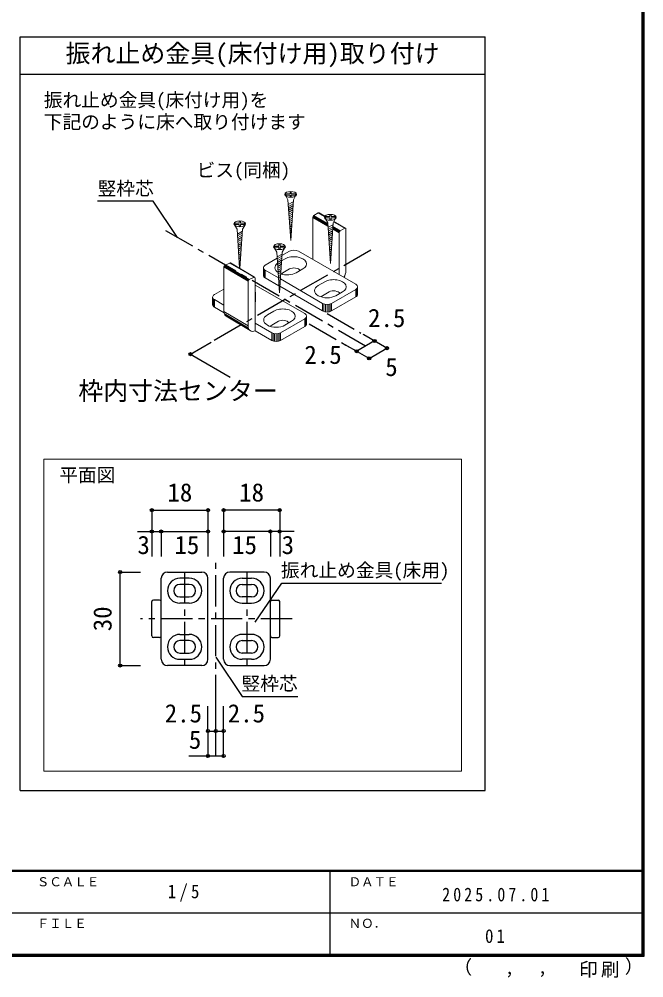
# Model space of a CAD drawing. Units: millimetres, scale not verified, with parts at other scales. Extents: x -973 to 977, y -718 to 696.
# Drawn here: x 476 to 977, y -718 to 51 of the extents above; entities that cross this region are included whole.
import ezdxf
from ezdxf.enums import TextEntityAlignment as Align

# ---------------------------------------------------------------- set-up
doc = ezdxf.new("R2010")
doc.units = ezdxf.units.MM
doc.header["$LTSCALE"] = 5
doc.header["$PDMODE"] = 32
doc.header["$PDSIZE"] = 2.5
doc.linetypes.add('CHAIN1', pattern=[8, 5, -1, 1, -1])
doc.layers.add('0-7_金物', color=7, linetype='Continuous', lineweight=18)
for name, color, linetype in [('0-A_文字', 3, 'Continuous'), ('0-B_寸法', 7, 'Continuous'), ('1-4_枠', 4, 'CHAIN1'), ('1-7_金物', 7, 'Continuous'), ('1-A_文字', 7, 'Continuous'), ('1-B_寸法', 7, 'Continuous'), ('F-1_枠', 6, 'Continuous'), ('F-A_文字', 7, 'Continuous')]:
    doc.layers.add(name, color=color, linetype=linetype)
doc.styles.add('ＭＳ ゴシック', font='')
doc.styles.get('ＭＳ ゴシック').set_extended_font_data('MS Gothic')

msp = doc.modelspace()

# ---------------------------------------------------------------- linework, layer by layer
at = {"layer": '0-7_金物'}
for p, q in [((689.519, -90.957), (691.343, -94.116)), ((689.624, -89.185), (689.624, -90.219)), ((689.624, -89.185), (692.987, -89.185)), ((689.624, -90.219), (692.987, -90.219)), ((692.987, -87.669), (694.021, -87.669)), ((692.987, -89.185), (692.987, -87.669)), ((692.987, -91.735), (692.987, -90.219)), ((692.987, -91.735), (694.021, -91.735)), ((694.021, -89.185), (694.021, -87.669)), ((694.021, -89.185), (697.384, -89.185)), ((694.021, -90.219), (697.384, -90.219)), ((694.021, -91.735), (694.021, -90.219)), ((697.49, -90.957), (695.665, -94.116)), ((697.384, -90.219), (697.384, -89.185)), ((693.504, -126.735), (691.343, -94.116)), ((695.561, -95.691), (691.596, -97.935)), ((695.453, -97.319), (691.696, -99.446)), ((695.345, -98.947), (691.797, -100.956)), ((693.504, -126.735), (695.665, -94.116)), ((695.237, -100.575), (691.897, -102.466)), ((695.13, -102.203), (691.997, -103.977)), ((695.022, -103.831), (692.097, -105.487)), ((694.914, -105.46), (692.197, -106.998)), ((694.806, -107.088), (692.297, -108.508)), ((723.273, -114.143), (711.441, -107.312)), ((723.247, -113.754), (711.624, -107.044)), ((723.223, -113.392), (711.837, -106.819)), ((715.601, -104.61), (712.066, -106.652)), ((723.203, -113.081), (712.066, -106.652)), ((720.724, -107.568), (715.601, -104.61)), ((720.816, -107.392), (715.83, -104.513)), ((720.884, -107.287), (716.043, -104.492)), ((720.909, -107.252), (716.226, -104.549)), ((721.444, -107.556), (721.444, -108.59)), ((721.444, -107.556), (724.807, -107.556)), ((724.807, -106.04), (725.841, -106.04)), ((724.807, -107.556), (724.807, -106.04)), ((725.841, -107.556), (725.841, -106.04)), ((725.841, -107.556), (729.204, -107.556)), ((729.204, -108.59), (729.204, -107.556)), ((648.708, -114.519), (650.533, -117.678)), ((648.814, -112.747), (652.177, -112.747)), ((648.814, -112.747), (648.814, -113.781)), ((648.814, -113.781), (652.177, -113.781)), ((652.177, -112.747), (652.177, -111.231)), ((652.177, -111.231), (653.21, -111.231)), ((652.177, -115.297), (652.177, -113.781)), ((653.21, -112.747), (653.21, -111.231)), ((653.21, -112.747), (656.573, -112.747)), ((656.679, -114.519), (654.854, -117.678)), ((656.573, -113.781), (656.573, -112.747)), ((694.698, -108.716), (692.397, -110.019)), ((694.59, -110.344), (692.497, -111.529)), ((694.482, -111.972), (692.597, -113.039)), ((694.375, -113.6), (692.697, -114.55)), ((694.267, -115.228), (692.797, -116.06)), ((711.182, -141.863), (711.182, -108.183)), ((723.343, -115.204), (711.182, -108.183)), ((723.323, -114.893), (711.212, -107.901)), ((723.299, -114.531), (711.3, -107.604)), ((721.339, -109.328), (723.163, -112.487)), ((721.444, -108.59), (724.807, -108.59)), ((725.324, -145.106), (723.163, -112.487)), ((727.381, -114.062), (723.416, -116.306)), ((724.807, -110.106), (724.807, -108.59)), ((724.807, -110.106), (725.841, -110.106)), ((725.324, -145.106), (727.485, -112.487)), ((725.841, -108.59), (729.204, -108.59)), ((725.841, -110.106), (725.841, -108.59)), ((729.309, -109.328), (727.485, -112.487)), ((736.815, -116.858), (727.925, -111.726)), ((737.043, -116.761), (728.024, -111.553)), ((737.257, -116.74), (728.087, -111.445)), ((737.44, -116.796), (728.108, -111.408)), ((652.606, -148.981), (650.533, -117.678)), ((654.75, -119.253), (650.786, -121.497)), ((654.642, -120.881), (650.886, -123.008)), ((654.534, -122.509), (650.986, -124.518)), ((652.177, -115.297), (653.21, -115.297)), ((652.774, -149.081), (654.854, -117.678)), ((694.159, -116.856), (692.897, -117.571)), ((694.051, -118.485), (692.997, -119.081)), ((693.943, -120.113), (693.097, -120.592)), ((693.835, -121.741), (693.197, -122.102)), ((727.273, -115.69), (723.516, -117.817)), ((727.165, -117.318), (723.616, -119.327)), ((727.057, -118.946), (723.716, -120.838)), ((726.949, -120.574), (723.816, -122.348)), ((726.841, -122.203), (723.917, -123.859)), ((732.395, -120.43), (727.159, -117.407)), ((732.425, -120.149), (727.178, -117.119)), ((732.514, -119.851), (727.2, -116.784)), ((732.654, -119.559), (727.224, -116.424)), ((732.837, -119.291), (727.248, -116.064)), ((733.05, -119.066), (727.27, -115.729)), ((733.279, -118.899), (727.289, -115.441)), ((732.395, -154.111), (732.395, -120.43)), ((736.815, -116.858), (733.279, -118.899)), ((737.699, -117.368), (737.699, -151.049)), ((654.427, -124.137), (651.086, -126.029)), ((654.319, -125.765), (651.186, -127.539)), ((654.211, -127.394), (651.286, -129.049)), ((654.103, -129.022), (651.386, -130.56)), ((653.995, -130.65), (651.486, -132.07)), ((683.996, -131.118), (683.996, -129.602)), ((683.996, -129.602), (685.03, -129.602)), ((685.03, -131.118), (685.03, -129.602)), ((693.727, -123.369), (693.297, -123.612)), ((726.734, -123.831), (724.017, -125.369)), ((726.626, -125.459), (724.117, -126.879)), ((726.518, -127.087), (724.217, -128.39)), ((726.41, -128.715), (724.317, -129.9)), ((726.302, -130.343), (724.417, -131.411)), ((653.887, -132.278), (651.586, -133.581)), ((653.779, -133.906), (651.686, -135.091)), ((653.672, -135.534), (651.786, -136.602)), ((653.564, -137.162), (651.886, -138.112)), ((680.528, -132.89), (682.352, -136.05)), ((680.633, -131.118), (683.996, -131.118)), ((680.633, -131.118), (680.633, -132.152)), ((680.633, -132.152), (683.996, -132.152)), ((684.513, -168.668), (682.352, -136.05)), ((686.57, -137.624), (682.605, -139.869)), ((683.996, -133.668), (683.996, -132.152)), ((683.996, -133.668), (685.03, -133.668)), ((684.513, -168.668), (686.674, -136.05)), ((685.03, -131.118), (688.393, -131.118)), ((686.494, -138.766), (692.62, -135.229)), ((688.498, -132.89), (686.674, -136.05)), ((688.393, -132.152), (688.393, -131.118)), ((745.653, -161.765), (699.692, -135.229)), ((726.194, -131.971), (724.517, -132.921)), ((726.086, -133.599), (724.617, -134.431)), ((725.979, -135.228), (724.717, -135.942)), ((725.871, -136.856), (724.817, -137.452)), ((640.996, -146.323), (644.827, -144.716)), ((664.11, -156.206), (644.827, -144.716)), ((664.358, -156.139), (645.075, -144.649)), ((664.589, -156.15), (645.305, -144.66)), ((664.787, -156.239), (645.504, -144.749)), ((653.456, -138.79), (651.986, -139.622)), ((653.348, -140.419), (652.086, -141.133)), ((653.24, -142.047), (652.186, -142.643)), ((653.132, -143.675), (652.286, -144.154)), ((653.024, -145.303), (652.387, -145.664)), ((673.175, -146.456), (682.678, -140.969)), ((686.462, -139.252), (682.705, -141.379)), ((686.354, -140.88), (682.805, -142.889)), ((686.246, -142.508), (682.906, -144.4)), ((686.138, -144.137), (683.006, -145.91)), ((686.031, -145.765), (683.106, -147.421)), ((689.085, -141.353), (686.213, -143.011)), ((725.763, -138.484), (724.917, -138.963)), ((725.655, -140.112), (725.017, -140.473)), ((725.547, -141.74), (725.117, -141.984)), ((659.323, -159.298), (640.039, -147.807)), ((640.039, -147.807), (640.039, -183.53)), ((659.355, -159.004), (640.072, -147.513)), ((659.451, -158.702), (640.167, -147.212)), ((659.603, -158.414), (640.319, -146.924)), ((659.801, -158.159), (640.518, -146.668)), ((660.032, -157.954), (640.749, -146.463)), ((660.28, -157.813), (640.996, -146.323)), ((652.916, -146.931), (652.487, -147.175)), ((671.711, -148.497), (671.711, -154.621)), ((671.881, -149.244), (671.881, -155.368)), ((672.38, -149.941), (672.38, -156.064)), ((673.175, -150.538), (673.175, -156.662)), ((683.715, -156.624), (673.175, -150.538)), ((685.923, -147.393), (683.206, -148.931)), ((685.815, -149.021), (683.306, -150.441)), ((685.707, -150.649), (683.406, -151.952)), ((685.599, -152.277), (683.506, -153.462)), ((692.62, -149.518), (687.317, -152.58)), ((703.227, -149.518), (697.924, -152.58)), ((659.323, -159.298), (659.323, -195.021)), ((660.28, -157.813), (664.11, -156.206)), ((665.068, -199.106), (665.068, -156.887)), ((684.137, -162.991), (673.175, -156.662)), ((685.491, -153.905), (683.606, -154.973)), ((685.383, -155.534), (683.706, -156.483)), ((685.276, -157.162), (683.806, -157.994)), ((685.168, -158.79), (683.906, -159.504)), ((685.06, -160.418), (684.006, -161.014)), ((719.137, -177.075), (685.252, -157.511)), ((715.601, -162.786), (720.905, -159.724)), ((632.364, -170.018), (640.039, -165.587)), ((704.843, -185.327), (665.068, -162.363)), ((665.345, -168.997), (665.345, -175.121)), ((684.952, -162.046), (684.106, -162.525)), ((684.844, -163.674), (684.206, -164.035)), ((684.736, -165.302), (684.306, -165.546)), ((719.137, -183.198), (684.862, -163.409)), ((724.44, -167.889), (719.137, -170.951)), ((745.653, -165.848), (726.208, -177.075)), ((729.744, -170.951), (735.047, -167.889)), ((745.653, -165.848), (745.653, -171.971)), ((746.448, -165.25), (746.448, -171.374)), ((746.948, -164.554), (746.948, -170.677)), ((747.118, -163.806), (747.118, -169.93)), ((630.9, -172.059), (630.9, -178.183)), ((631.07, -172.806), (631.07, -178.93)), ((631.57, -173.503), (631.57, -179.626)), ((640.039, -178.532), (632.364, -174.101)), ((632.364, -174.101), (632.364, -180.224)), ((745.653, -171.971), (726.208, -183.198)), ((640.143, -184.715), (632.364, -180.224)), ((659.323, -195.021), (640.039, -183.53)), ((674.791, -186.348), (680.094, -183.286)), ((719.137, -177.075), (719.137, -183.198)), ((720.172, -177.533), (720.172, -183.657)), ((721.378, -177.822), (721.378, -183.945)), ((722.672, -177.92), (722.672, -184.044)), ((723.967, -177.822), (723.967, -183.945)), ((725.172, -177.533), (725.172, -183.657)), ((726.208, -177.075), (726.208, -183.198)), ((659.518, -196.62), (640.235, -185.129)), ((660.092, -197.946), (640.809, -186.455)), ((661.005, -198.908), (641.722, -187.417)), ((683.629, -191.451), (678.326, -194.513)), ((704.843, -189.41), (685.397, -200.637)), ((688.933, -194.513), (694.236, -191.451)), ((704.843, -189.41), (704.843, -195.534)), ((705.637, -188.812), (705.637, -194.936)), ((706.137, -188.116), (706.137, -194.24)), ((706.307, -187.369), (706.307, -193.492)), ((678.326, -200.637), (665.068, -192.982)), ((678.326, -206.76), (665.068, -199.106)), ((704.843, -195.534), (685.397, -206.76)), ((678.326, -200.637), (678.326, -206.76)), ((679.362, -201.095), (679.362, -207.219)), ((680.568, -201.384), (680.568, -207.508)), ((681.862, -201.482), (681.862, -207.606)), ((683.156, -201.384), (683.156, -207.508)), ((684.362, -201.095), (684.362, -207.219)), ((685.397, -200.637), (685.397, -206.76)), ((495.517, -552.197), (495.517, -302.063)), ((830.376, -552.197), (495.517, -552.197))]:
    msp.add_line(p, q, dxfattribs=at)
for points in [[(653.21, -115.297), (653.21, -113.781), (656.573, -113.781)], [(685.03, -133.668), (685.03, -132.152), (688.393, -132.152)], [(495.517, -302.063), (830.376, -302.063), (830.376, -552.197)]]:
    msp.add_lwpolyline(points, dxfattribs=at)
for centre in [(693.504, -89.702), (725.324, -108.073), (652.693, -113.264), (684.513, -131.635)]:
    msp.add_ellipse(centre, major_axis=(4.71, 0), ratio=0.5, dxfattribs=at)
for centre, major_axis, ratio, start_param, end_param in [((712.066, -107.672), (0.625, 1.083), 0.57735, 0.7853982, 2.3561945), ((715.601, -105.631), (0.625, 1.083), 0.57735, 6.2831853, 7.0685835), ((733.279, -119.92), (0.625, 1.083), 0.57735, 0.7853982, 2.3561945), ((736.815, -117.879), (0.625, 1.083), 0.57735, 5.4977871, 7.0685835), ((696.156, -137.27), (-5, 0), 0.57735, 3.9269908, 5.4977871), ((644.827, -145.798), (0.64, 1.074), 0.663414, 6.2296055, 7.0150037), ((690.853, -148.497), (10, 0), 0.57735, 2.4831952, 3.8764508), ((696.156, -145.435), (10, 0), 0.57735, 5.4977871, 8.6393798), ((640.996, -147.405), (0.64, 1.074), 0.663414, 0.7318184, 2.3026147), ((676.711, -148.497), (-5, 0), 0.57735, 5.4977871, 7.0685835), ((690.853, -148.497), (10, 0), 0.57735, 4.1506266, 5.4977871), ((690.853, -154.621), (5, 0), 0.57735, 2.3561945, 2.7802255), ((696.156, -151.559), (5, 0), 0.57735, 0.2617994, 2.3561945), ((732.395, -154.111), (3.75, 6.495), 0.57735, 4.712389, 5.4977871), ((660.28, -158.896), (0.64, 1.074), 0.663414, 0.7318184, 2.3026147), ((664.11, -157.289), (0.64, 1.074), 0.663414, 5.4442074, 7.0150037), ((676.711, -154.621), (-5, 0), 0.57735, 6.2831853, 7.0685835), ((727.976, -163.806), (10, 0), 0.57735, 5.4977871, 8.6393798), ((655.345, -168.997), (10, 0), 0.57735, 6.047146, 6.5192246), ((722.672, -166.868), (10, 0), 0.57735, 2.3561945, 5.4977871), ((727.976, -169.93), (5, 0), 0.57735, 0.2617994, 2.3561945), ((742.118, -163.806), (-5, 0), 0.57735, 2.3561945, 3.9269908), ((635.9, -172.059), (-5, 0), 0.57735, 5.4977871, 7.0685835), ((655.345, -175.121), (10, 0), 0.57735, 6.047146, 6.5192246), ((722.672, -172.992), (5, 0), 0.57735, 2.3561945, 2.7802255), ((742.118, -169.93), (-5, 0), 0.57735, 2.3561945, 3.1415927), ((635.9, -178.183), (-5, 0), 0.57735, 6.2831853, 7.0685835), ((645.784, -181.12), (3.839, 6.443), 0.663414, 2.3026147, 3.0880129), ((687.165, -187.369), (10, 0), 0.57735, 5.4977871, 8.6393798), ((722.672, -175.033), (-5, 0), 0.57735, 0.7853982, 2.3561945), ((722.672, -181.157), (-5, 0), 0.57735, 0.7853982, 2.3561945), ((681.862, -190.431), (10, 0), 0.57735, 2.3561945, 5.4977871), ((687.165, -193.492), (5, 0), 0.57735, 0.2617994, 2.3561945), ((701.307, -187.369), (-5, 0), 0.57735, 2.3561945, 3.9269908), ((665.068, -192.611), (3.839, 6.443), 0.663414, 2.3026147, 3.873411), ((681.862, -196.554), (5, 0), 0.57735, 2.3561945, 2.7802255), ((701.307, -193.492), (-5, 0), 0.57735, 2.3561945, 3.1415927), ((681.862, -198.595), (-5, 0), 0.57735, 0.7853982, 2.3561945), ((681.862, -204.719), (-5, 0), 0.57735, 0.7853982, 2.3561945)]:
    msp.add_ellipse(centre, major_axis=major_axis, ratio=ratio, start_param=start_param, end_param=end_param, dxfattribs=at)
at = {"layer": '0-A_文字'}
for p, q in [((476.653, 36.633), (849.365, 36.633)), ((476.653, -567.5), (476.653, 36.633)), ((849.365, -567.5), (849.365, 36.633)), ((476.653, 6.633), (849.365, 6.633)), ((476.653, -567.5), (849.365, -567.5))]:
    msp.add_line(p, q, dxfattribs=at)
at = {"layer": '0-A_文字', "color": 4}
for p, q in [((583.135, -95.203), (538.731, -95.203)), ((602.819, -124.295), (583.135, -95.203)), ((665.104, -432.706), (686.328, -401.339)), ((686.328, -401.339), (814.316, -401.339)), ((633.489, -460.811), (654.713, -492.178)), ((654.713, -492.178), (699.118, -492.178))]:
    msp.add_line(p, q, dxfattribs=at)
at = {"layer": '0-B_寸法', "color": 4, "linetype": 'CHAIN1'}
for p, q in [((753.563, -211.327), (591.41, -117.708)), ((757.755, -134.366), (632.004, -206.968)), ((722.672, -185.24), (749.779, -200.889)), ((708.378, -193.492), (737.775, -210.465))]:
    msp.add_line(p, q, dxfattribs=at)
at = {"layer": '0-B_寸法', "color": 4}
for p, q in [((760.71, -207.2), (746.416, -215.453)), ((760.71, -207.2), (751.739, -202.021)), ((770.71, -212.974), (752.069, -202.212)), ((613.22, -217.813), (629.864, -208.204)), ((737.775, -210.465), (746.416, -215.453)), ((756.416, -221.227), (737.775, -210.465)), ((756.416, -221.227), (770.71, -212.974)), ((613.22, -217.813), (645.1, -236.219))]:
    msp.add_line(p, q, dxfattribs=at)
at = {"layer": '0-B_寸法'}
for p in [(760.71, -207.2), (746.416, -215.453), (770.71, -212.974), (613.22, -217.813), (756.416, -221.227)]:
    msp.add_point(p, dxfattribs=at)
at = {"layer": '1-4_枠'}
for p, q in [((633.447, -539.995), (633.447, -382.463)), ((608.447, -392.463), (608.447, -467.463)), ((658.447, -392.463), (658.447, -467.463)), ((694.697, -429.963), (572.993, -429.963))]:
    msp.add_line(p, q, dxfattribs=at)
at = {"layer": '1-7_金物'}
for p, q in [((589.697, -462.463), (589.697, -397.463)), ((594.697, -392.463), (622.197, -392.463)), ((612.197, -397.463), (604.697, -397.463)), ((627.197, -462.463), (627.197, -397.463)), ((639.697, -462.463), (639.697, -397.463)), ((672.197, -392.463), (644.697, -392.463)), ((654.697, -397.463), (662.197, -397.463)), ((677.197, -462.463), (677.197, -397.463)), ((612.197, -402.463), (604.697, -402.463)), ((654.697, -402.463), (662.197, -402.463)), ((588.447, -414.963), (583.447, -414.963)), ((604.697, -412.463), (612.197, -412.463)), ((662.197, -412.463), (654.697, -412.463)), ((678.447, -414.963), (683.447, -414.963)), ((582.197, -443.713), (582.197, -416.213)), ((612.197, -417.463), (604.697, -417.463)), ((654.697, -417.463), (662.197, -417.463)), ((684.697, -443.713), (684.697, -416.213)), ((588.447, -444.963), (583.447, -444.963)), ((604.697, -442.463), (612.197, -442.463)), ((662.197, -442.463), (654.697, -442.463)), ((678.447, -444.963), (683.447, -444.963)), ((612.197, -447.463), (604.697, -447.463)), ((654.697, -447.463), (662.197, -447.463)), ((604.697, -457.463), (612.197, -457.463)), ((662.197, -457.463), (654.697, -457.463)), ((622.197, -467.463), (594.697, -467.463)), ((604.697, -462.463), (612.197, -462.463)), ((644.697, -467.463), (672.197, -467.463)), ((662.197, -462.463), (654.697, -462.463))]:
    msp.add_line(p, q, dxfattribs=at)
for centre, radius, start, end in [((594.697, -397.463), 5, 90, 180), ((604.697, -407.463), 10, 90, 270), ((612.197, -407.463), 10, 270, 90), ((622.197, -397.463), 5, 0, 90), ((644.697, -397.463), 5, 90, 180), ((654.697, -407.463), 10, 90, 270), ((662.197, -407.463), 10, 270, 90), ((672.197, -397.463), 5, 0, 90), ((604.697, -407.463), 5, 90, 270), ((612.197, -407.463), 5, 270, 90), ((654.697, -407.463), 5, 90, 270), ((662.197, -407.463), 5, 270, 90), ((583.447, -416.213), 1.25, 90, 180), ((588.447, -416.213), 1.25, 0, 90), ((678.447, -416.213), 1.25, 90, 180), ((683.447, -416.213), 1.25, 0, 90), ((583.447, -443.713), 1.25, 180, 270), ((588.447, -443.713), 1.25, 270, 0), ((604.697, -452.463), 10, 90, 270), ((612.197, -452.463), 10, 270, 90), ((654.697, -452.463), 10, 90, 270), ((662.197, -452.463), 10, 270, 90), ((678.447, -443.713), 1.25, 180, 270), ((683.447, -443.713), 1.25, 270, 0), ((604.697, -452.463), 5, 90, 270), ((612.197, -452.463), 5, 270, 90), ((654.697, -452.463), 5, 90, 270), ((662.197, -452.463), 5, 270, 90), ((594.697, -462.463), 5, 180, 270), ((622.197, -462.463), 5, 270, 0), ((644.697, -462.463), 5, 180, 270), ((672.197, -462.463), 5, 270, 0)]:
    msp.add_arc(centre, radius, start, end, dxfattribs=at)
at = {"layer": '1-B_寸法', "color": 4}
for p, q in [((582.197, -342.855), (627.197, -342.855)), ((582.197, -342.855), (582.197, -359.963)), ((627.197, -342.855), (627.197, -359.963)), ((639.697, -342.855), (639.697, -359.963)), ((684.697, -342.855), (639.697, -342.855)), ((684.697, -342.855), (684.697, -359.963)), ((570.632, -359.963), (589.697, -359.963)), ((582.197, -359.963), (582.197, -379.963)), ((589.697, -359.963), (589.697, -379.963)), ((589.697, -359.963), (627.197, -359.963)), ((627.197, -359.963), (627.197, -379.963)), ((677.197, -359.963), (639.697, -359.963)), ((639.697, -359.963), (639.697, -379.963)), ((677.197, -359.963), (677.197, -379.963)), ((696.262, -359.963), (677.197, -359.963)), ((684.697, -359.963), (684.697, -379.963)), ((556.814, -392.463), (572.993, -392.463)), ((556.814, -467.463), (556.814, -392.463)), ((556.814, -467.463), (572.993, -467.463)), ((627.197, -519.979), (627.197, -499.979)), ((633.447, -519.979), (633.447, -499.979)), ((639.697, -519.979), (639.697, -499.979)), ((627.197, -519.979), (627.197, -539.995)), ((627.197, -519.979), (633.447, -519.979)), ((633.447, -519.979), (639.697, -519.979)), ((639.697, -539.995), (639.697, -519.979)), ((639.697, -539.995), (611.898, -539.995))]:
    msp.add_line(p, q, dxfattribs=at)
at = {"layer": '1-B_寸法'}
for p in [(582.197, -342.855), (627.197, -342.855), (639.697, -342.855), (684.697, -342.855), (582.197, -359.963), (589.697, -359.963), (627.197, -359.963), (639.697, -359.963), (677.197, -359.963), (684.697, -359.963), (556.814, -392.463), (556.814, -467.463), (627.197, -519.979), (633.447, -519.979), (639.697, -519.979), (627.197, -539.995), (639.697, -539.995)]:
    msp.add_point(p, dxfattribs=at)
at = {"layer": 'F-1_枠'}
for p, q in [((974.986, 695.833), (974.986, -700.833)), ((975.82, 695.833), (975.82, -700.833)), ((976.653, 695.833), (976.653, -700.833)), ((976.653, -631.667), (-973.347, -631.667)), ((976.653, -632.5), (-973.347, -632.5)), ((724.986, -632.5), (724.986, -699.167)), ((1.653, -665.833), (974.986, -665.834)), ((976.653, -699.167), (-973.347, -699.167)), ((976.653, -700), (-973.347, -700)), ((976.653, -700.833), (-973.347, -700.833))]:
    msp.add_line(p, q, dxfattribs=at)

# ---------------------------------------------------------------- texts
at = {"layer": '0-A_文字', "color": 7, "style": 'ＭＳ ゴシック'}
for s, height, p in [('振れ止め金具(床付け用)取り付け', 14.66, (513.009, 11.633)), ('振れ止め金具(床付け用)を', 11, (495.562, -22.826)), ('下記のように床へ取り付けます', 11, (495.562, -40.362)), ('平面図', 11, (507.959, -323.54))]:
    msp.add_text(s, height=height, dxfattribs=at).set_placement(p, align=Align.BOTTOM_LEFT)
at = {"layer": '0-B_寸法', "style": 'ＭＳ ゴシック'}
for s, height, p in [('ビス(同梱)', 11, (618.076, -79.038)), ('2.5', 14.66, (755.545, -200.477)), ('2.5', 14.66, (704.482, -230.01)), ('5', 14.66, (769.351, -239.74)), ('枠内寸法センター', 14.66, (523.21, -258.983))]:
    msp.add_text(s, height=height, dxfattribs=at).set_placement(p, align=Align.BOTTOM_LEFT)
at = {"layer": '1-A_文字', "style": 'ＭＳ ゴシック'}
for s, p in [('竪枠芯', (538.731, -93.704)), ('振れ止め金具(床用)', (685.733, -399.84)), ('竪枠芯', (654.118, -490.679))]:
    msp.add_text(s, height=11, dxfattribs=at).set_placement(p, align=Align.BOTTOM_LEFT)
at = {"layer": '1-B_寸法', "style": 'ＭＳ ゴシック'}
for s, p in [('18', (594.697, -340.355)), ('18', (652.197, -340.355)), ('3', (570.632, -382.463)), ('15', (600.322, -382.463)), ('15', (646.572, -382.463)), ('3', (686.262, -382.463)), ('2.5', (592.51, -517.479)), ('2.5', (643.038, -517.479)), ('5', (611.898, -538.607))]:
    msp.add_text(s, height=14.66, dxfattribs=at).set_placement(p, align=Align.BOTTOM_LEFT)
msp.add_text('30', height=14.66, rotation=90, dxfattribs=at).set_placement((554.314, -439.963), align=Align.BOTTOM_LEFT)
at = {"layer": 'F-A_文字', "style": 'ＭＳ ゴシック'}
for s, height, p in [('ＳＣＡＬＥ', 7.331, (489.986, -646.667)), ('ＤＡＴＥ', 7.331, (739.986, -646.667)), ('ＦＩＬＥ', 7.331, (489.986, -680)), ('ＮＯ．', 7.331, (739.986, -680.001)), ('（', 11, (823.992, -718.052)), ('）', 11, (961.387, -717.355)), (',', 11, (865.199, -718.052)), (',', 11, (891.686, -717.588))]:
    msp.add_text(s, height=height, dxfattribs=at).set_placement(p, align=Align.BOTTOM_LEFT)
at = {"layer": 'F-A_文字', "char_height": 11, "attachment_point": 7, "style": 'ＭＳ ゴシック'}
for s, insert in [('\\T1.38;\\W0.9;1/5', (594.986, -656.667)), ('\\T1.39;\\W0.85;2025.07.01', (814.986, -656.667)), ('\\T1.36;\\W0.9;01', (849.361, -690.001)), ('\\T1.17;印刷', (924.678, -717.82))]:
    msp.add_mtext(s, dxfattribs=dict(at, insert=insert))

doc.saveas('drawing.dxf')
